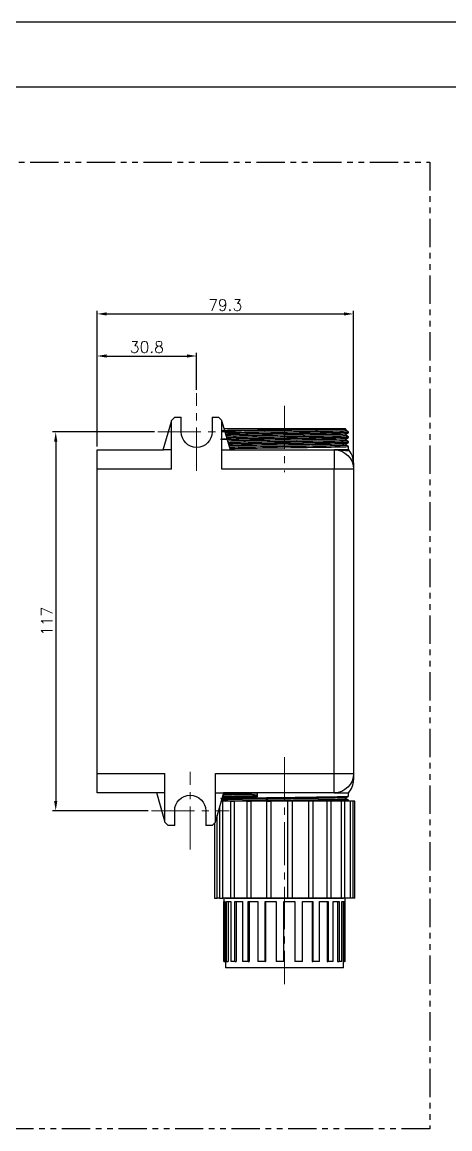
# Model space of a CAD drawing. Extents: x 39169 to 40010, y 19017 to 19611.
# Drawn here: x 39421.3 to 39553.5, y 19269.7 to 19611.4 of the extents above; entities that cross this region are included whole.
import ezdxf

# ---------------------------------------------------------------- set-up
doc = ezdxf.new("R2010")
doc.units = 0
doc.header["$LTSCALE"] = 7
doc.header["$MEASUREMENT"] = 0
doc.linetypes.add('CENTER2', pattern=[28.575, 19.05, -3.175, 3.175, -3.175])
doc.linetypes.add('PHANTOM', pattern=[2.5, 1.25, -0.25, 0.25, -0.25, 0.25, -0.25])
doc.layers.get('0').update_dxf_attribs({"color": 2, "linetype": 'CONTINUOUS'})
for name, color, linetype in [('D', 2, 'CONTINUOUS'), ('DIM', 2, 'CONTINUOUS'), ('DWG', 7, 'CONTINUOUS'), ('TXT', 4, 'CONTINUOUS')]:
    doc.layers.add(name, color=color, linetype=linetype)
doc.layers.add('중심선', color=1, linetype='CENTER2', lineweight=9)
doc.styles.add('GHS', font='romans', dxfattribs={"bigfont": 'ghs'})

# ---------------------------------------------------------------- blocks, each defined once
blk = doc.blocks.new('BORDER')
blk.add_line((1, 1), (0, 1))

msp = doc.modelspace()

# ---------------------------------------------------------------- linework, layer by layer
at = {"layer": 'D', "color": 2, "linetype": 'PHANTOM'}
msp.add_lwpolyline([(39213.79, 19568.17), (39547.31, 19568.17), (39547.31, 19269.66), (39213.79, 19269.66)], close=True, dxfattribs=at)
at = {"layer": 'DIM'}
for p, q in [((39444.45, 19495.85), (39444.45, 19522.32)), ((39523.75, 19474.39), (39523.75, 19522.32)), ((39447.45, 19521.32), (39520.75, 19521.32)), ((39444.45, 19480.39), (39444.45, 19509.32)), ((39447.45, 19508.32), (39472.25, 19508.32)), ((39475.25, 19497.89), (39475.25, 19509.32)), ((39462.25, 19484.89), (39430.68, 19484.89)), ((39431.68, 19481.89), (39431.68, 19370.89)), ((39460.25, 19367.89), (39430.68, 19367.89))]:
    msp.add_line(p, q, dxfattribs=at)
for points in [[(39447.45, 19521.82), (39447.45, 19520.82), (39444.45, 19521.32)], [(39520.75, 19521.82), (39520.75, 19520.82), (39523.75, 19521.32)], [(39447.45, 19508.82), (39447.45, 19507.82), (39444.45, 19508.32)], [(39472.25, 19508.82), (39472.25, 19507.82), (39475.25, 19508.32)], [(39431.18, 19481.89), (39432.18, 19481.89), (39431.68, 19484.89)], [(39431.18, 19370.89), (39432.18, 19370.89), (39431.68, 19367.89)]]:
    msp.add_solid(points, dxfattribs=at)
at = {"layer": 'DWG'}
for p, q in [((39464.92, 19479.31), (39467.45, 19488.11)), ((39468.45, 19489.39), (39467.45, 19488.39)), ((39467.45, 19473.39), (39467.45, 19488.39)), ((39468.45, 19489.39), (39470.45, 19489.39)), ((39470.45, 19484.89), (39470.45, 19489.39)), ((39480.05, 19489.39), (39480.05, 19484.89)), ((39480.05, 19489.39), (39482.05, 19489.39)), ((39483.05, 19488.39), (39482.05, 19489.39)), ((39483.05, 19473.39), (39483.05, 19488.39)), ((39483.05, 19488.11), (39485.57, 19479.31)), ((39483.68, 19485.89), (39502.43, 19485.89)), ((39502.43, 19485.89), (39521.18, 19485.89)), ((39521.43, 19485.64), (39520.61, 19485.64)), ((39521.43, 19485.64), (39521.18, 19485.89)), ((39521.43, 19485.32), (39521.43, 19485.64)), ((39521.43, 19483.82), (39521.43, 19484.21)), ((39522.18, 19484.89), (39522.17, 19484.89)), ((39522.18, 19484.64), (39522.18, 19484.89)), ((39522.18, 19484.64), (39522.18, 19484.64)), ((39521.43, 19482.32), (39521.43, 19482.71)), ((39521.43, 19480.82), (39521.43, 19481.21)), ((39522.18, 19483.14), (39522.18, 19483.39)), ((39522.18, 19483.14), (39522.18, 19483.14)), ((39522.18, 19481.64), (39522.18, 19481.89)), ((39522.18, 19481.64), (39522.18, 19481.64)), ((39444.45, 19479.39), (39464.95, 19479.39)), ((39444.45, 19373.39), (39444.45, 19479.39)), ((39467.45, 19479.31), (39464.92, 19479.31)), ((39483.05, 19479.31), (39485.57, 19479.31)), ((39485.55, 19479.39), (39517.75, 19479.39)), ((39517.75, 19479.39), (39517.75, 19473.39)), ((39522.43, 19479.39), (39517.75, 19479.39)), ((39522.18, 19479.39), (39522.18, 19480.39)), ((39522.43, 19479.1), (39522.43, 19479.39)), ((39467.45, 19473.39), (39444.45, 19473.39)), ((39517.75, 19473.39), (39483.05, 19473.39)), ((39523.75, 19473.39), (39517.75, 19473.39)), ((39517.75, 19379.39), (39517.75, 19473.39)), ((39523.75, 19473.39), (39523.75, 19379.39)), ((39444.45, 19379.39), (39465.45, 19379.39)), ((39465.45, 19364.39), (39465.45, 19379.39)), ((39481.05, 19379.39), (39517.75, 19379.39)), ((39481.05, 19364.39), (39481.05, 19379.39)), ((39517.75, 19373.39), (39517.75, 19379.39)), ((39517.75, 19379.39), (39523.75, 19379.39)), ((39462.95, 19373.39), (39444.45, 19373.39)), ((39465.45, 19364.67), (39462.92, 19373.47)), ((39465.45, 19373.47), (39462.92, 19373.47)), ((39483.57, 19373.47), (39481.05, 19364.67)), ((39481.05, 19373.47), (39483.57, 19373.47)), ((39483.43, 19372.71), (39483.43, 19372.32)), ((39517.75, 19373.39), (39483.55, 19373.39)), ((39493.93, 19373.39), (39493.93, 19372.16)), ((39517.75, 19373.39), (39522.18, 19373.39)), ((39521.43, 19371.57), (39521.43, 19371.96)), ((39522.18, 19372.39), (39522.18, 19373.39)), ((39468.45, 19363.39), (39468.45, 19367.89)), ((39478.05, 19367.89), (39478.05, 19363.39)), ((39482.28, 19368.98), (39482.28, 19340.89)), ((39482.83, 19370.89), (39483.33, 19370.89)), ((39485.72, 19370.89), (39483.33, 19370.89)), ((39483.33, 19340.89), (39483.33, 19370.89)), ((39483.43, 19371.21), (39483.43, 19370.89)), ((39485.72, 19370.89), (39485.72, 19340.89)), ((39485.72, 19370.89), (39486.97, 19370.89)), ((39486.97, 19340.89), (39486.97, 19370.89)), ((39490.72, 19370.89), (39486.97, 19370.89)), ((39490.72, 19370.89), (39490.72, 19340.89)), ((39490.72, 19370.89), (39492.11, 19370.89)), ((39496.81, 19370.89), (39492.11, 19370.89)), ((39492.11, 19340.89), (39492.11, 19370.89)), ((39496.79, 19370.89), (39496.79, 19340.89)), ((39496.79, 19370.89), (39498.27, 19370.89)), ((39503.34, 19370.89), (39498.27, 19370.89)), ((39498.27, 19340.89), (39498.27, 19370.89)), ((39504.84, 19370.89), (39503.34, 19370.89)), ((39503.34, 19370.89), (39503.34, 19340.89)), ((39509.78, 19370.89), (39504.83, 19370.89)), ((39504.84, 19340.89), (39504.84, 19370.89)), ((39511.23, 19370.89), (39509.78, 19370.89)), ((39509.78, 19370.89), (39509.78, 19340.89)), ((39511.23, 19340.89), (39511.23, 19370.89)), ((39515.5, 19370.89), (39511.23, 19370.89)), ((39515.5, 19370.89), (39515.5, 19340.89)), ((39516.83, 19370.89), (39515.5, 19370.89)), ((39516.83, 19340.89), (39516.83, 19370.89)), ((39519.94, 19370.89), (39516.83, 19370.89)), ((39521.09, 19370.89), (39519.94, 19370.89)), ((39519.94, 19370.89), (39519.94, 19340.89)), ((39521.09, 19340.89), (39521.09, 19370.89)), ((39522.67, 19370.89), (39521.09, 19370.89)), ((39522.18, 19370.89), (39522.18, 19371.14)), ((39523.6, 19370.89), (39522.67, 19370.89)), ((39522.67, 19370.89), (39522.67, 19340.89)), ((39523.6, 19340.89), (39523.6, 19370.89)), ((39524.12, 19370.89), (39523.6, 19370.89)), ((39524.12, 19340.89), (39524.12, 19370.89)), ((39465.45, 19364.39), (39466.45, 19363.39)), ((39480.05, 19363.39), (39481.05, 19364.39)), ((39481.57, 19340.89), (39481.57, 19366.49)), ((39468.45, 19363.39), (39466.45, 19363.39)), ((39480.05, 19363.39), (39478.05, 19363.39)), ((39480.75, 19364.09), (39480.75, 19340.89)), ((39480.75, 19340.89), (39481.57, 19340.89)), ((39482.28, 19340.89), (39481.57, 19340.89)), ((39482.28, 19340.89), (39483.33, 19340.89)), ((39485.72, 19340.89), (39483.33, 19340.89)), ((39483.68, 19340.89), (39483.68, 19339.89)), ((39521.18, 19340.89), (39483.68, 19340.89)), ((39484.18, 19340.89), (39502.43, 19340.89)), ((39485.72, 19340.89), (39486.97, 19340.89)), ((39490.72, 19340.89), (39486.97, 19340.89)), ((39490.72, 19340.89), (39492.11, 19340.89)), ((39496.81, 19340.89), (39492.11, 19340.89)), ((39496.79, 19340.89), (39498.27, 19340.89)), ((39503.34, 19340.89), (39498.27, 19340.89)), ((39502.43, 19340.89), (39520.68, 19340.89)), ((39504.84, 19340.89), (39503.34, 19340.89)), ((39509.78, 19340.89), (39504.83, 19340.89)), ((39511.23, 19340.89), (39509.78, 19340.89)), ((39515.5, 19340.89), (39511.23, 19340.89)), ((39516.83, 19340.89), (39515.5, 19340.89)), ((39519.94, 19340.89), (39516.83, 19340.89)), ((39521.09, 19340.89), (39519.94, 19340.89)), ((39522.67, 19340.89), (39521.09, 19340.89)), ((39521.18, 19339.89), (39521.18, 19340.89)), ((39523.6, 19340.89), (39522.67, 19340.89)), ((39524.12, 19340.89), (39523.6, 19340.89)), ((39483.68, 19339.89), (39483.96, 19339.89)), ((39483.68, 19321.39), (39483.68, 19339.89)), ((39483.96, 19339.89), (39483.96, 19321.39)), ((39484.52, 19339.89), (39485.86, 19339.89)), ((39484.52, 19321.39), (39484.52, 19339.89)), ((39484.98, 19339.89), (39484.98, 19321.39)), ((39485.86, 19339.89), (39485.86, 19321.39)), ((39487.1, 19339.89), (39489.38, 19339.89)), ((39487.1, 19321.39), (39487.1, 19339.89)), ((39487.49, 19339.89), (39487.49, 19321.39)), ((39489.38, 19339.89), (39489.38, 19321.39)), ((39491.19, 19339.89), (39494.18, 19339.89)), ((39491.19, 19321.39), (39491.19, 19339.89)), ((39491.45, 19339.89), (39491.45, 19321.39)), ((39494.18, 19339.89), (39494.18, 19321.39)), ((39496.38, 19339.89), (39499.78, 19339.89)), ((39496.38, 19321.39), (39496.38, 19339.89)), ((39496.5, 19339.89), (39496.5, 19321.39)), ((39499.78, 19339.89), (39499.78, 19321.39)), ((39502.16, 19339.89), (39505.65, 19339.89)), ((39502.16, 19321.39), (39502.16, 19339.89)), ((39505.61, 19339.89), (39505.61, 19321.39)), ((39505.65, 19339.89), (39505.65, 19321.39)), ((39507.97, 19339.89), (39511.2, 19339.89)), ((39507.97, 19321.39), (39507.97, 19339.89)), ((39511.01, 19339.89), (39511.01, 19321.39)), ((39511.2, 19339.89), (39511.2, 19321.39)), ((39513.23, 19339.89), (39515.89, 19339.89)), ((39513.23, 19321.39), (39513.23, 19339.89)), ((39515.56, 19339.89), (39515.56, 19321.39)), ((39515.89, 19339.89), (39515.89, 19321.39)), ((39517.44, 19339.89), (39519.27, 19339.89)), ((39517.44, 19321.39), (39517.44, 19339.89)), ((39518.84, 19339.89), (39518.84, 19321.39)), ((39519.27, 19339.89), (39519.27, 19321.39)), ((39520.18, 19339.89), (39520.99, 19339.89)), ((39520.18, 19321.39), (39520.18, 19339.89)), ((39520.5, 19339.89), (39520.5, 19321.39)), ((39520.99, 19339.89), (39520.99, 19321.39)), ((39521.18, 19339.89), (39521.18, 19339.89)), ((39521.18, 19321.39), (39521.18, 19339.89)), ((39483.68, 19321.39), (39483.96, 19321.39)), ((39484.52, 19321.39), (39483.96, 19321.39)), ((39484.18, 19321.39), (39484.18, 19319.39)), ((39484.52, 19321.39), (39484.98, 19321.39)), ((39487.1, 19321.39), (39485.86, 19321.39)), ((39487.1, 19321.39), (39487.49, 19321.39)), ((39491.19, 19321.39), (39489.38, 19321.39)), ((39491.19, 19321.39), (39491.45, 19321.39)), ((39496.38, 19321.39), (39494.18, 19321.39)), ((39496.38, 19321.39), (39496.5, 19321.39)), ((39502.16, 19321.39), (39499.78, 19321.39)), ((39505.61, 19321.39), (39505.65, 19321.39)), ((39507.97, 19321.39), (39505.65, 19321.39)), ((39511.01, 19321.39), (39511.2, 19321.39)), ((39513.23, 19321.39), (39511.2, 19321.39)), ((39515.56, 19321.39), (39515.89, 19321.39)), ((39517.44, 19321.39), (39515.89, 19321.39)), ((39518.84, 19321.39), (39519.27, 19321.39)), ((39520.18, 19321.39), (39519.27, 19321.39)), ((39520.5, 19321.39), (39520.99, 19321.39)), ((39520.68, 19319.39), (39520.68, 19321.39)), ((39521.18, 19321.39), (39520.99, 19321.39)), ((39520.68, 19319.39), (39484.18, 19319.39))]:
    msp.add_line(p, q, dxfattribs=at)
at = {"layer": 'DWG', "extrusion": (0, 0, -1)}
for centre, radius, start, end in [((-39475.25, 19484.89), 4.8, 180, 0), ((-39517.75, 19473.39), 6, 90, 180), ((-39517.75, 19379.39), 6, 180, 270), ((-39473.25, 19367.89), 4.8, 0, 180)]:
    msp.add_arc(centre, radius, start, end, dxfattribs=at)
at = {"layer": 'DWG'}
for centre, start_param, end_param in [((39517.75, 19475.35), 3.141584, 3.818237), ((39517.75, 19377.43), 2.398761, 3.141598)]:
    msp.add_ellipse(centre, major_axis=(-6, 0), ratio=0.999997, start_param=start_param, end_param=end_param, dxfattribs=at)
for points, knots in [([(39520.61, 19485.64), (39519.48, 19485.61), (39517.12, 19485.58), (39510.77, 19485.51), (39506.82, 19485.48), (39498.81, 19485.42), (39494.8, 19485.39), (39488.16, 19485.32), (39485.58, 19485.29), (39482.81, 19485.23), (39482.63, 19485.2), (39483.73, 19485.17), (39483.79, 19485.16), (39483.86, 19485.16)], [0, 0, 0, 0, 0.197897, 0.197897, 0.395794, 0.395794, 0.593691, 0.593691, 0.791588, 0.791588, 0.989485, 0.989485, 1, 1, 1, 1]), ([(39520.61, 19485.64), (39519.3, 19485.58), (39516.39, 19485.53), (39508.75, 19485.41), (39504.05, 19485.35), (39495.12, 19485.24), (39490.92, 19485.18), (39486, 19485.09), (39484.61, 19485.05), (39483.92, 19485.01)], [0, 0, 0, 0, 0.272141, 0.272141, 0.544281, 0.544281, 0.816422, 0.816422, 1, 1, 1, 1]), ([(39484.03, 19484.63), (39484.68, 19484.66), (39485.84, 19484.69), (39490.43, 19484.79), (39494.92, 19484.85), (39504.51, 19484.97), (39509.55, 19485.03), (39517.42, 19485.15), (39520.21, 19485.21), (39521.32, 19485.29), (39521.42, 19485.3), (39521.42, 19485.32)], [0, 0, 0, 0, 0.143471, 0.143471, 0.40785, 0.40785, 0.672229, 0.672229, 0.936607, 0.936607, 1, 1, 1, 1]), ([(39484.14, 19484.23), (39485.66, 19484.28), (39488.31, 19484.32), (39495.63, 19484.43), (39500.56, 19484.49), (39509.94, 19484.6), (39514.35, 19484.66), (39520.48, 19484.77), (39522.18, 19484.83), (39522.18, 19484.89)], [0, 0, 0, 0, 0.22064, 0.22064, 0.481953, 0.481953, 0.743266, 0.743266, 1, 1, 1, 1]), ([(39522.18, 19484.64), (39522.17, 19484.63), (39522.15, 19484.63), (39521.8, 19484.58), (39520.45, 19484.53), (39516.05, 19484.44), (39513, 19484.4), (39506.14, 19484.31), (39502.34, 19484.27), (39495.12, 19484.18), (39491.71, 19484.13), (39486.94, 19484.05), (39485.3, 19484.02), (39484.21, 19483.99)], [0, 0, 0, 0, 0.023609, 0.023609, 0.228438, 0.228438, 0.433266, 0.433266, 0.638095, 0.638095, 0.842924, 0.842924, 1, 1, 1, 1]), ([(39521.42, 19484.21), (39521.4, 19484.17), (39520.82, 19484.14), (39517.81, 19484.05), (39514.41, 19483.99), (39506.19, 19483.88), (39501.4, 19483.82), (39492.72, 19483.71), (39488.89, 19483.65), (39485.54, 19483.58), (39484.84, 19483.55), (39484.34, 19483.53)], [0, 0, 0, 0, 0.150059, 0.150059, 0.402374, 0.402374, 0.654689, 0.654689, 0.907004, 0.907004, 1, 1, 1, 1]), ([(39484.57, 19482.53), (39483.12, 19482.57), (39482.48, 19482.61), (39483.11, 19482.71), (39485.26, 19482.77), (39492.04, 19482.88), (39496.66, 19482.94), (39506.14, 19483.06), (39510.94, 19483.11), (39518.38, 19483.23), (39520.99, 19483.28), (39522.07, 19483.36), (39522.18, 19483.37), (39522.17, 19483.39)], [0, 0, 0, 0, 0.144638, 0.144638, 0.345761, 0.345761, 0.546884, 0.546884, 0.748007, 0.748007, 0.949131, 0.949131, 1, 1, 1, 1]), ([(39484.45, 19483.15), (39485.48, 19483.19), (39487.25, 19483.23), (39493.17, 19483.33), (39498.03, 19483.39), (39507.71, 19483.51), (39512.48, 19483.57), (39519.32, 19483.69), (39521.34, 19483.75), (39521.43, 19483.82), (39521.43, 19483.82), (39521.43, 19483.82)], [0, 0, 0, 0, 0.178841, 0.178841, 0.450485, 0.450485, 0.722128, 0.722128, 0.993771, 0.993771, 1, 1, 1, 1]), ([(39522.18, 19483.14), (39522.12, 19483.1), (39521.28, 19483.06), (39517.99, 19482.98), (39515.3, 19482.94), (39508.89, 19482.84), (39505.18, 19482.8), (39497.82, 19482.71), (39494.2, 19482.67), (39488.39, 19482.58), (39486.12, 19482.54), (39484.64, 19482.5)], [0, 0, 0, 0, 0.180787, 0.180787, 0.389578, 0.389578, 0.598369, 0.598369, 0.80716, 0.80716, 1, 1, 1, 1]), ([(39521.42, 19482.71), (39521.38, 19482.66), (39520.37, 19482.62), (39516.06, 19482.52), (39512.24, 19482.46), (39503.57, 19482.35), (39498.79, 19482.29), (39490.54, 19482.18), (39487.12, 19482.12), (39485.06, 19482.06), (39484.92, 19482.05), (39484.78, 19482.05)], [0, 0, 0, 0, 0.20219, 0.20219, 0.461194, 0.461194, 0.720199, 0.720199, 0.979204, 0.979204, 1, 1, 1, 1]), ([(39484.88, 19481.66), (39486.36, 19481.71), (39488.92, 19481.76), (39496.22, 19481.87), (39501.31, 19481.93), (39510.82, 19482.05), (39515.18, 19482.11), (39520.21, 19482.22), (39521.42, 19482.27), (39521.43, 19482.32)], [0, 0, 0, 0, 0.220191, 0.220191, 0.498018, 0.498018, 0.775845, 0.775845, 1, 1, 1, 1]), ([(39485, 19481.25), (39485.35, 19481.26), (39485.74, 19481.27), (39488.85, 19481.34), (39492.99, 19481.4), (39502.17, 19481.51), (39507.19, 19481.57), (39515.63, 19481.68), (39519.03, 19481.74), (39521.71, 19481.83), (39522.17, 19481.86), (39522.17, 19481.89)], [0, 0, 0, 0, 0.042826, 0.042826, 0.314169, 0.314169, 0.585511, 0.585511, 0.856854, 0.856854, 1, 1, 1, 1]), ([(39522.18, 19481.64), (39522.14, 19481.61), (39521.72, 19481.58), (39519.62, 19481.51), (39517.34, 19481.47), (39511.5, 19481.38), (39507.94, 19481.34), (39500.62, 19481.24), (39496.86, 19481.2), (39490.3, 19481.11), (39487.48, 19481.07), (39485.39, 19481.02), (39485.22, 19481.02), (39485.05, 19481.01)], [0, 0, 0, 0, 0.131273, 0.131273, 0.343485, 0.343485, 0.555697, 0.555697, 0.76791, 0.76791, 0.980122, 0.980122, 1, 1, 1, 1]), ([(39521.43, 19481.2), (39521.33, 19481.15), (39519.72, 19481.1), (39514.02, 19480.98), (39509.83, 19480.93), (39500.91, 19480.81), (39496.2, 19480.76), (39489.26, 19480.66), (39486.74, 19480.61), (39485.19, 19480.56)], [0, 0, 0, 0, 0.253254, 0.253254, 0.518731, 0.518731, 0.784208, 0.784208, 1, 1, 1, 1]), ([(39485.3, 19480.18), (39487.27, 19480.23), (39490.76, 19480.29), (39499.41, 19480.41), (39504.6, 19480.47), (39513.65, 19480.59), (39517.48, 19480.65), (39520.8, 19480.75), (39521.42, 19480.78), (39521.42, 19480.82)], [0, 0, 0, 0, 0.266736, 0.266736, 0.550318, 0.550318, 0.833899, 0.833899, 1, 1, 1, 1]), ([(39485.42, 19479.76), (39487.42, 19479.81), (39490.42, 19479.86), (39498.23, 19479.96), (39503.26, 19480.02), (39512.38, 19480.14), (39516.43, 19480.19), (39521.08, 19480.29), (39522.17, 19480.34), (39522.18, 19480.39)], [0, 0, 0, 0, 0.227565, 0.227565, 0.503339, 0.503339, 0.779113, 0.779113, 1, 1, 1, 1]), ([(39523.75, 19475.35), (39523.75, 19475.33), (39523.75, 19474.8), (39523.75, 19473.83), (39523.75, 19473.39), (39523.75, 19473.39)], [0, 0, 0, 0, 0.498573, 0.498573, 1, 1, 1, 1]), ([(39523.75, 19379.39), (39523.75, 19379.39), (39523.75, 19378.94), (39523.75, 19377.95), (39523.75, 19377.42), (39523.75, 19377.43), (39523.75, 19377.43), (39523.75, 19377.43)], [0, 0, 0, 0, 0.498518, 0.498518, 0.997037, 0.997037, 1, 1, 1, 1]), ([(39483.04, 19371.6), (39482.67, 19371.62), (39482.58, 19371.65), (39483.36, 19371.73), (39485.66, 19371.78), (39492.71, 19371.9), (39497.38, 19371.96), (39506.88, 19372.07), (39511.62, 19372.13), (39518.84, 19372.24), (39521.28, 19372.3), (39522.11, 19372.37), (39522.18, 19372.38), (39522.18, 19372.39)], [0, 0, 0, 0, 0.090688, 0.090688, 0.307235, 0.307235, 0.523782, 0.523782, 0.740328, 0.740328, 0.956875, 0.956875, 1, 1, 1, 1]), ([(39493.93, 19372.16), (39490.61, 19372.11), (39487.77, 19372.07), (39484.52, 19371.99), (39483.62, 19371.96), (39483.13, 19371.94)], [0, 0, 0, 0, 0.610241, 0.610241, 1, 1, 1, 1]), ([(39483.44, 19372.32), (39483.46, 19372.35), (39484, 19372.39), (39486.8, 19372.47), (39489.99, 19372.53), (39493.93, 19372.58)], [0, 0, 0, 0, 0.370298, 0.370298, 1, 1, 1, 1]), ([(39521.42, 19371.96), (39521.41, 19371.93), (39521.1, 19371.91), (39518.96, 19371.82), (39515.61, 19371.76), (39507.07, 19371.64), (39501.91, 19371.58), (39492.57, 19371.46), (39488.5, 19371.4), (39484.33, 19371.29), (39483.44, 19371.25), (39483.44, 19371.21)], [0, 0, 0, 0, 0.099395, 0.099395, 0.342975, 0.342975, 0.586554, 0.586554, 0.830134, 0.830134, 1, 1, 1, 1]), ([(39493.92, 19372.97), (39491.87, 19372.95), (39490.02, 19372.92), (39486.83, 19372.86), (39485.53, 19372.83), (39483.85, 19372.77), (39483.45, 19372.74), (39483.45, 19372.71)], [0, 0, 0, 0, 0.327566, 0.327566, 0.672724, 0.672724, 1, 1, 1, 1]), ([(39483.48, 19373.21), (39483.53, 19373.21), (39483.59, 19373.22), (39485.1, 19373.27), (39488.22, 19373.33), (39492.3, 19373.39)], [0, 0, 0, 0, 0.036689, 0.036689, 1, 1, 1, 1]), ([(39484.25, 19370.89), (39485.53, 19370.95), (39488.32, 19371), (39495.79, 19371.11), (39500.47, 19371.17), (39509.42, 19371.28), (39513.67, 19371.34), (39519.65, 19371.45), (39521.38, 19371.51), (39521.43, 19371.57), (39521.43, 19371.57), (39521.43, 19371.57)], [0, 0, 0, 0, 0.244493, 0.244493, 0.494996, 0.494996, 0.745499, 0.745499, 0.996002, 0.996002, 1, 1, 1, 1]), ([(39522.18, 19371.14), (39522.18, 19371.12), (39522.05, 19371.1), (39521.06, 19371.04), (39519.3, 19371), (39515.52, 19370.93), (39514.1, 19370.91), (39512.54, 19370.89)], [0, 0, 0, 0, 0.193837, 0.193837, 0.734044, 0.734044, 1, 1, 1, 1])]:
    msp.add_open_spline(points, degree=3, knots=knots, dxfattribs=at)
for points, degree in [([(39521.42, 19484.2), (39521.8, 19484.42), (39522.18, 19484.64)], 2), ([(39522.18, 19484.89), (39521.81, 19485.1), (39521.43, 19485.32)], 2), ([(39521.42, 19482.7), (39521.8, 19482.92), (39522.18, 19483.14)], 2), ([(39521.42, 19481.2), (39521.8, 19481.42), (39522.18, 19481.64)], 2), ([(39522.18, 19483.39), (39521.81, 19483.6), (39521.43, 19483.82)], 2), ([(39521.43, 19482.71), (39521.62, 19482.81), (39521.8, 19482.92)], 2), ([(39522.18, 19481.89), (39521.81, 19482.1), (39521.43, 19482.32)], 2), ([(39522.18, 19480.39), (39521.81, 19480.6), (39521.43, 19480.82)], 2), ([(39521.89, 19482.97), (39522.04, 19483.06), (39522.18, 19483.14)], 2), ([(39518.07, 19479.38), (39520.88, 19479.23), (39522.42, 19479.1), (39522.43, 19479.1)], 3), ([(39482.99, 19371.46), (39483.21, 19371.33), (39483.43, 19371.21)], 2), ([(39483.44, 19372.33), (39483.32, 19372.26), (39483.2, 19372.19)], 2), ([(39483.36, 19372.75), (39483.4, 19372.73), (39483.43, 19372.71)], 2), ([(39483.43, 19372.32), (39483.42, 19372.31), (39483.4, 19372.31)], 2), ([(39521.42, 19371.95), (39521.8, 19372.17), (39522.17, 19372.39)], 2), ([(39522.18, 19371.14), (39521.81, 19371.35), (39521.43, 19371.57)], 2)]:
    msp.add_open_spline(points, degree=degree, dxfattribs=at)
at = {"layer": 'TXT'}
msp.add_line((39193.52, 19591.42), (39979.52, 19591.42), dxfattribs=at)
at = {"layer": '중심선', "linetype": 'CENTER2', "ltscale": 0.1}
for p, q in [((39475.25, 19472.89), (39475.25, 19496.89)), ((39463.25, 19484.89), (39487.25, 19484.89)), ((39473.25, 19355.89), (39473.25, 19379.89)), ((39461.25, 19367.89), (39485.25, 19367.89))]:
    msp.add_line(p, q, dxfattribs=at)
for points, knots in [([(39502.43, 19492.97), (39502.43, 19477.47), (39502.43, 19472.47)], [0, 0, 0.756005, 1, 1]), ([(39502.43, 19384.41), (39502.43, 19342.58), (39502.43, 19314.39)], [0, 0, 0.1259723, 0.836236, 0.836236])]:
    msp.add_open_spline(points, degree=1, knots=knots, dxfattribs=at)

# ---------------------------------------------------------------- block references
at = {"xscale": 841, "yscale": 594.0000000000002, "zscale": 841}
msp.add_blockref('BORDER', (39168.52, 19017.42), dxfattribs=at)

# ---------------------------------------------------------------- texts
at = {"layer": 'DIM', "char_height": 3.5, "attachment_point": 5, "style": 'GHS'}
for s, insert in [('\\A1;79.3', (39484.1, 19524.07)), ('\\A1;30.8', (39459.85, 19511.07))]:
    msp.add_mtext(s, dxfattribs=dict(at, insert=insert))
at = {"layer": 'DIM', "insert": (39428.93, 19426.39), "char_height": 3.5, "attachment_point": 5, "rotation": 90, "style": 'GHS'}
msp.add_mtext('\\A1;117', dxfattribs=at)

doc.saveas('drawing.dxf')
